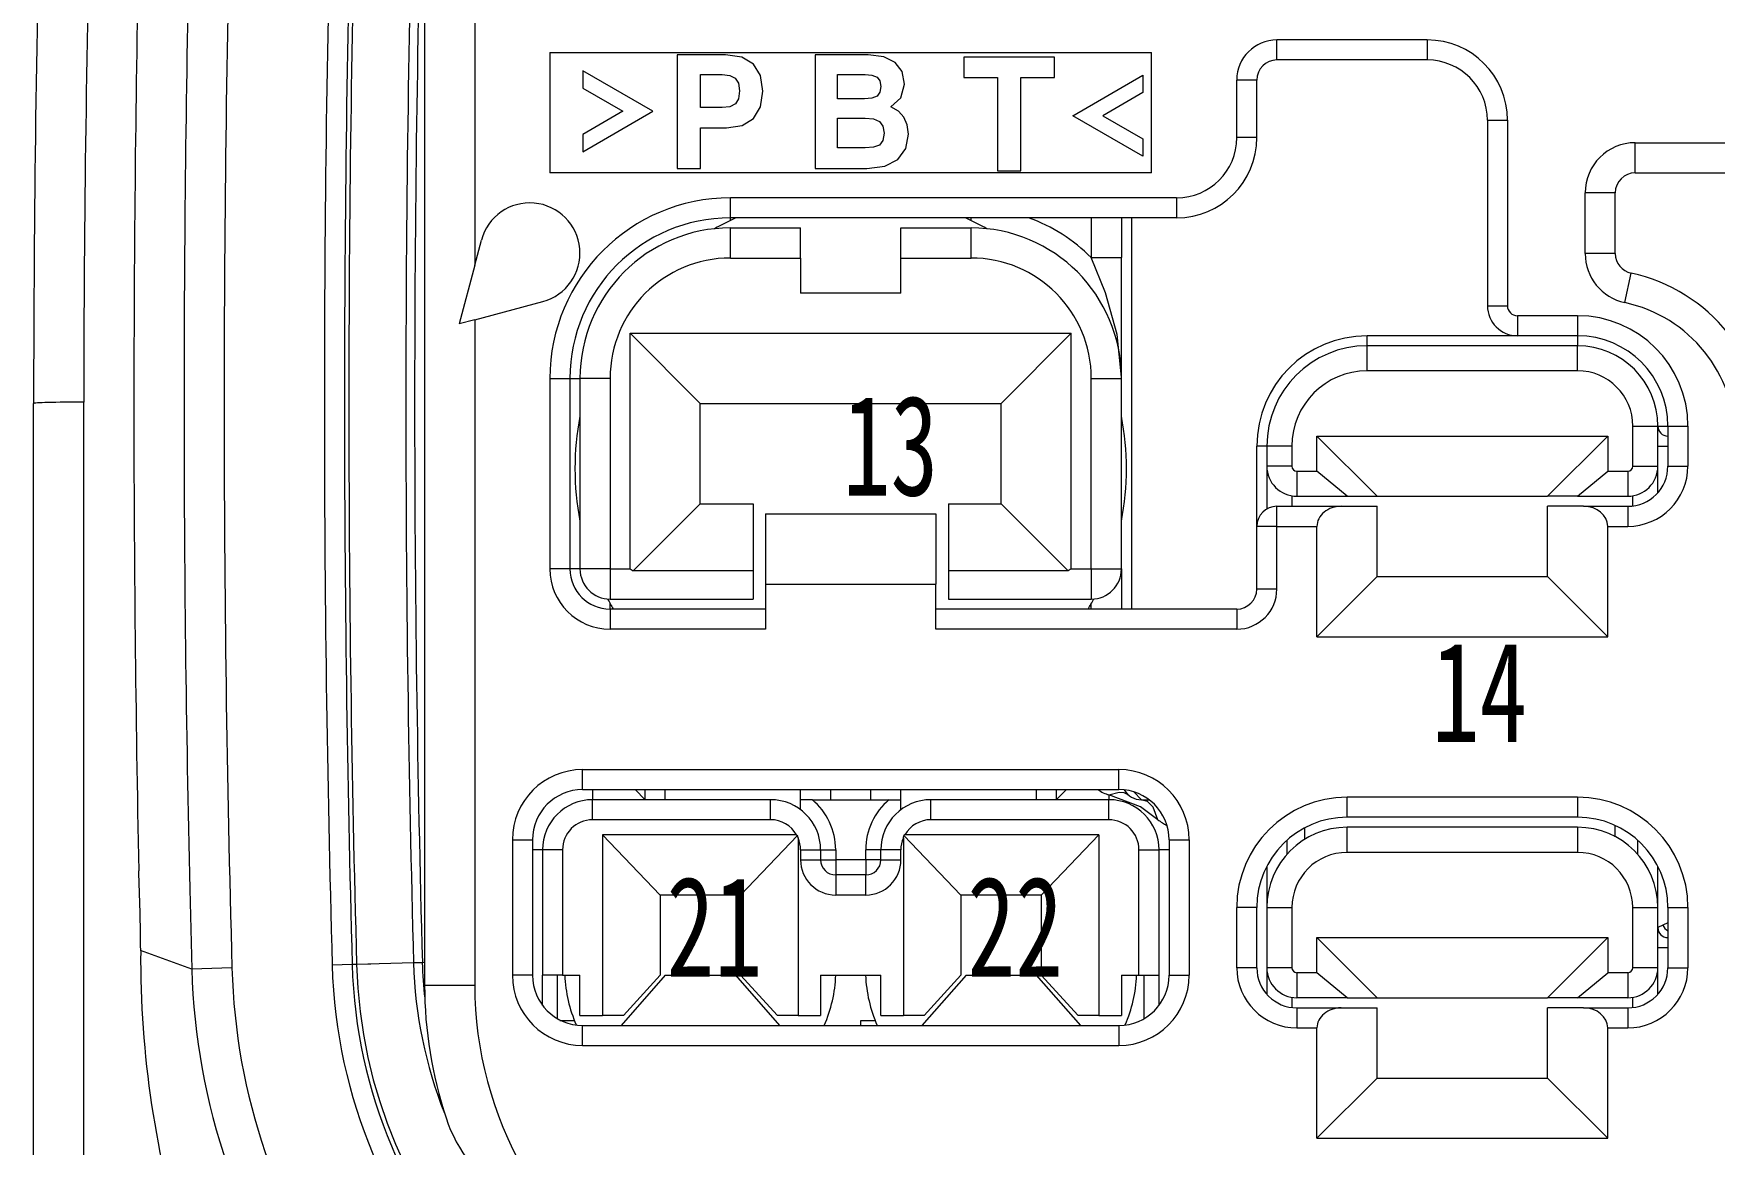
# Model space of a CAD drawing. Header units: inches. Extents: x 47316 to 59086, y 3141 to 11743.
# Drawn here: x 54102.61 to 54120.21, y 9691.65 to 9703.28 of the extents above; entities that cross this region are included whole.
import ezdxf

# ---------------------------------------------------------------- set-up
doc = ezdxf.new("R2010")
doc.units = ezdxf.units.IN
doc.header["$MEASUREMENT"] = 0
doc.layers.add('_BLACK_HOLE', color=7, linetype='Continuous')
doc.styles.add('MtX_SimSun', font='')
doc.styles.get('MtX_SimSun').set_extended_font_data('SimSun')

msp = doc.modelspace()

# ---------------------------------------------------------------- linework, layer by layer
at = {"color": 0, "lineweight": 15, "ltscale": 0.29}
msp.add_line((54106.705, 9705.497), (54106.705, 9693.317), dxfattribs=at)
at = {"color": 0, "lineweight": 15, "ltscale": 0.110519}
msp.add_line((54107.23, 9705.497), (54107.23, 9700.855), dxfattribs=at)
at = {"color": 0, "lineweight": 15, "ltscale": 0.03}
for p, q in [((54108.017, 9703.082), (54108.017, 9701.822)), ((54114.317, 9701.822), (54114.317, 9703.082))]:
    msp.add_line(p, q, dxfattribs=at)
at = {"color": 0, "lineweight": 15, "ltscale": 0.15}
for p, q in [((54108.017, 9703.082), (54114.317, 9703.082)), ((54114.317, 9701.822), (54108.017, 9701.822))]:
    msp.add_line(p, q, dxfattribs=at)
at = {"color": 0, "lineweight": 15, "ltscale": 0.028349}
for p, q in [((54109.349, 9703.058), (54109.349, 9701.868)), ((54110.795, 9703.058), (54110.795, 9701.868))]:
    msp.add_line(p, q, dxfattribs=at)
at = {"color": 0, "lineweight": 15, "ltscale": 0.012105}
msp.add_line((54109.857, 9703.058), (54109.349, 9703.058), dxfattribs=at)
at = {"color": 0, "lineweight": 15, "ltscale": 0.004071}
msp.add_line((54110.026, 9703.032), (54109.857, 9703.058), dxfattribs=at)
at = {"color": 0, "lineweight": 15, "ltscale": 0.01317}
msp.add_line((54111.349, 9703.058), (54110.795, 9703.058), dxfattribs=at)
at = {"color": 0, "lineweight": 15, "ltscale": 0.003976}
msp.add_line((54111.514, 9703.037), (54111.349, 9703.058), dxfattribs=at)
at = {"color": 0, "lineweight": 15, "ltscale": 0.0375}
for p, q in [((54117.205, 9703.213), (54115.63, 9703.213)), ((54117.205, 9703.003), (54115.63, 9703.003))]:
    msp.add_line(p, q, dxfattribs=at)
at = {"color": 0, "lineweight": 15, "ltscale": 0.005}
for p, q in [((54115.63, 9703.003), (54115.63, 9703.213)), ((54117.205, 9703.213), (54117.205, 9703.003)), ((54115.42, 9702.793), (54115.21, 9702.793)), ((54117.835, 9702.373), (54118.045, 9702.373)), ((54115.42, 9702.19), (54115.21, 9702.19)), ((54109.907, 9701.35), (54109.907, 9701.56)), ((54114.58, 9701.56), (54114.58, 9701.35)), ((54117.835, 9700.431), (54118.045, 9700.431)), ((54118.15, 9700.326), (54118.15, 9700.116)), ((54118.78, 9700.326), (54118.78, 9700.116)), ((54108.017, 9699.67), (54108.227, 9699.67)), ((54119.725, 9699.171), (54119.935, 9699.171)), ((54115.525, 9698.961), (54115.525, 9698.751)), ((54115.787, 9698.961), (54115.787, 9698.751)), ((54119.095, 9698.698), (54119.305, 9698.698)), ((54119.725, 9698.751), (54119.935, 9698.751)), ((54115.63, 9698.121), (54115.63, 9698.331)), ((54119.305, 9698.331), (54119.305, 9698.121)), ((54115.63, 9698.121), (54115.42, 9698.121)), ((54119.095, 9698.121), (54119.305, 9698.121)), ((54108.227, 9697.675), (54108.017, 9697.675)), ((54108.647, 9697.675), (54108.857, 9697.675)), ((54115.63, 9697.465), (54115.42, 9697.465)), ((54108.647, 9697.255), (54108.647, 9697.045)), ((54115.21, 9697.255), (54115.21, 9697.045)), ((54108.359, 9695.365), (54108.359, 9695.575)), ((54113.976, 9695.365), (54113.976, 9695.575)), ((54110.642, 9695.155), (54110.642, 9695.365)), ((54111.692, 9695.155), (54111.692, 9695.365)), ((54108.464, 9695.05), (54108.464, 9695.26)), ((54110.327, 9695.05), (54110.327, 9695.26)), ((54112.007, 9695.05), (54112.007, 9695.26)), ((54113.871, 9695.05), (54113.871, 9695.26)), ((54116.365, 9695.076), (54116.365, 9695.286)), ((54118.78, 9695.286), (54118.78, 9695.076)), ((54107.624, 9694.84), (54107.834, 9694.84)), ((54114.501, 9694.84), (54114.711, 9694.84)), ((54108.149, 9694.735), (54107.939, 9694.735)), ((54110.642, 9694.735), (54110.852, 9694.735)), ((54110.642, 9694.63), (54110.852, 9694.63)), ((54111.692, 9694.735), (54111.482, 9694.735)), ((54111.482, 9694.63), (54111.692, 9694.63)), ((54114.186, 9694.735), (54114.396, 9694.735)), ((54111.01, 9694.472), (54111.01, 9694.262)), ((54111.325, 9694.262), (54111.325, 9694.472)), ((54115.42, 9694.131), (54115.21, 9694.131)), ((54119.725, 9694.131), (54119.935, 9694.131)), ((54107.834, 9693.422), (54107.624, 9693.422)), ((54108.149, 9693.422), (54107.939, 9693.422)), ((54114.186, 9693.422), (54114.396, 9693.422)), ((54114.501, 9693.422), (54114.711, 9693.422)), ((54115.42, 9693.501), (54115.21, 9693.501)), ((54119.305, 9693.448), (54119.095, 9693.448)), ((54119.725, 9693.501), (54119.935, 9693.501)), ((54115.84, 9693.081), (54115.84, 9692.871)), ((54119.305, 9693.081), (54119.305, 9692.871)), ((54108.359, 9692.687), (54108.359, 9692.897)), ((54113.976, 9692.897), (54113.976, 9692.687)), ((54119.095, 9692.871), (54119.305, 9692.871))]:
    msp.add_line(p, q, dxfattribs=at)
at = {"color": 0, "lineweight": 15, "ltscale": 0.020206}
for p, q in [((54109.096, 9702.466), (54108.361, 9702.89)), ((54108.361, 9702.042), (54109.096, 9702.466))]:
    msp.add_line(p, q, dxfattribs=at)
at = {"color": 0, "lineweight": 15, "ltscale": 0.00433}
for p, q in [((54108.361, 9702.89), (54108.361, 9702.708)), ((54114.227, 9702.844), (54114.227, 9702.662)), ((54108.361, 9702.223), (54108.361, 9702.042)), ((54114.227, 9702.177), (54114.227, 9701.995))]:
    msp.add_line(p, q, dxfattribs=at)
at = {"color": 0, "lineweight": 15, "ltscale": 0.003394}
msp.add_line((54110.148, 9702.959), (54110.026, 9703.032), dxfattribs=at)
at = {"color": 0, "lineweight": 15, "ltscale": 0.003327}
msp.add_line((54110.221, 9702.84), (54110.148, 9702.959), dxfattribs=at)
at = {"color": 0, "lineweight": 15, "ltscale": 0.003173}
msp.add_line((54111.633, 9702.977), (54111.514, 9703.037), dxfattribs=at)
at = {"color": 0, "lineweight": 15, "ltscale": 0.002847}
msp.add_line((54111.705, 9702.881), (54111.633, 9702.977), dxfattribs=at)
at = {"color": 0, "lineweight": 15, "ltscale": 0.003171}
msp.add_line((54111.729, 9702.75), (54111.705, 9702.881), dxfattribs=at)
at = {"color": 0, "lineweight": 15, "ltscale": 0.005047}
for p, q in [((54112.353, 9703.033), (54112.353, 9702.821)), ((54113.302, 9702.821), (54113.302, 9703.033))]:
    msp.add_line(p, q, dxfattribs=at)
at = {"color": 0, "lineweight": 15, "ltscale": 0.022594}
msp.add_line((54113.302, 9703.033), (54112.353, 9703.033), dxfattribs=at)
at = {"color": 0, "lineweight": 15, "ltscale": 0.011546}
for p, q in [((54108.361, 9702.708), (54108.781, 9702.466)), ((54108.781, 9702.466), (54108.361, 9702.223))]:
    msp.add_line(p, q, dxfattribs=at)
at = {"color": 0, "lineweight": 15, "ltscale": 0.005363}
for p, q in [((54109.595, 9702.851), (54109.821, 9702.851)), ((54109.821, 9702.505), (54109.595, 9702.505))]:
    msp.add_line(p, q, dxfattribs=at)
at = {"color": 0, "lineweight": 15, "ltscale": 0.008241}
msp.add_line((54109.595, 9702.505), (54109.595, 9702.851), dxfattribs=at)
at = {"color": 0, "lineweight": 15, "ltscale": 0.001907}
msp.add_line((54109.821, 9702.851), (54109.9, 9702.842), dxfattribs=at)
at = {"color": 0, "lineweight": 15, "ltscale": 0.001499}
msp.add_line((54109.9, 9702.842), (54109.956, 9702.813), dxfattribs=at)
at = {"color": 0, "lineweight": 15, "ltscale": 0.001509}
msp.add_line((54109.956, 9702.813), (54109.991, 9702.76), dxfattribs=at)
at = {"color": 0, "lineweight": 15, "ltscale": 0.001958}
msp.add_line((54109.991, 9702.76), (54110.004, 9702.679), dxfattribs=at)
at = {"color": 0, "lineweight": 15, "ltscale": 0.003949}
msp.add_line((54110.246, 9702.676), (54110.221, 9702.84), dxfattribs=at)
at = {"color": 0, "lineweight": 15, "ltscale": 0.00686}
msp.add_line((54111.029, 9702.851), (54111.317, 9702.851), dxfattribs=at)
at = {"color": 0, "lineweight": 15, "ltscale": 0.006033}
msp.add_line((54111.029, 9702.598), (54111.029, 9702.851), dxfattribs=at)
at = {"color": 0, "lineweight": 15, "ltscale": 0.001742}
msp.add_line((54111.317, 9702.851), (54111.39, 9702.845), dxfattribs=at)
at = {"color": 0, "lineweight": 15, "ltscale": 0.001362}
msp.add_line((54111.39, 9702.845), (54111.443, 9702.823), dxfattribs=at)
at = {"color": 0, "lineweight": 15, "ltscale": 0.001183}
for p, q in [((54111.443, 9702.823), (54111.473, 9702.784)), ((54111.473, 9702.666), (54111.443, 9702.626))]:
    msp.add_line(p, q, dxfattribs=at)
at = {"color": 0, "lineweight": 15, "ltscale": 0.001369}
msp.add_line((54111.473, 9702.784), (54111.484, 9702.727), dxfattribs=at)
at = {"color": 0, "lineweight": 15, "ltscale": 0.001485}
msp.add_line((54111.484, 9702.727), (54111.473, 9702.666), dxfattribs=at)
at = {"color": 0, "lineweight": 15, "ltscale": 0.003538}
msp.add_line((54111.693, 9702.606), (54111.729, 9702.75), dxfattribs=at)
at = {"color": 0, "lineweight": 15, "ltscale": 0.00836}
msp.add_line((54112.353, 9702.821), (54112.704, 9702.821), dxfattribs=at)
at = {"color": 0, "lineweight": 15, "ltscale": 0.023302}
for p, q in [((54112.704, 9702.821), (54112.704, 9701.842)), ((54112.949, 9701.842), (54112.949, 9702.821))]:
    msp.add_line(p, q, dxfattribs=at)
at = {"color": 0, "lineweight": 15, "ltscale": 0.008398}
msp.add_line((54112.949, 9702.821), (54113.302, 9702.821), dxfattribs=at)
at = {"color": 0, "lineweight": 15, "ltscale": 0.020208}
for p, q in [((54113.492, 9702.419), (54114.227, 9702.844)), ((54114.227, 9701.995), (54113.492, 9702.419))]:
    msp.add_line(p, q, dxfattribs=at)
at = {"color": 0, "lineweight": 15, "ltscale": 0.014375}
for p, q in [((54115.21, 9702.19), (54115.21, 9702.793)), ((54115.42, 9702.19), (54115.42, 9702.793))]:
    msp.add_line(p, q, dxfattribs=at)
at = {"color": 0, "lineweight": 15, "ltscale": 0.00157}
msp.add_line((54109.96, 9702.545), (54109.902, 9702.514), dxfattribs=at)
at = {"color": 0, "lineweight": 15, "ltscale": 0.001488}
msp.add_line((54109.993, 9702.598), (54109.96, 9702.545), dxfattribs=at)
at = {"color": 0, "lineweight": 15, "ltscale": 0.001951}
msp.add_line((54110.004, 9702.679), (54109.993, 9702.598), dxfattribs=at)
at = {"color": 0, "lineweight": 15, "ltscale": 0.003948}
msp.add_line((54110.221, 9702.512), (54110.246, 9702.676), dxfattribs=at)
at = {"color": 0, "lineweight": 15, "ltscale": 0.006741}
msp.add_line((54111.312, 9702.598), (54111.029, 9702.598), dxfattribs=at)
at = {"color": 0, "lineweight": 15, "ltscale": 0.001821}
msp.add_line((54111.388, 9702.605), (54111.312, 9702.598), dxfattribs=at)
at = {"color": 0, "lineweight": 15, "ltscale": 0.001399}
msp.add_line((54111.443, 9702.626), (54111.388, 9702.605), dxfattribs=at)
at = {"color": 0, "lineweight": 15, "ltscale": 0.00335}
msp.add_line((54111.589, 9702.512), (54111.693, 9702.606), dxfattribs=at)
at = {"color": 0, "lineweight": 15, "ltscale": 0.011548}
msp.add_line((54114.227, 9702.662), (54113.807, 9702.419), dxfattribs=at)
at = {"color": 0, "lineweight": 15, "ltscale": 0.001942}
msp.add_line((54109.902, 9702.514), (54109.821, 9702.505), dxfattribs=at)
at = {"color": 0, "lineweight": 15, "ltscale": 0.003347}
msp.add_line((54110.029, 9702.317), (54110.148, 9702.391), dxfattribs=at)
at = {"color": 0, "lineweight": 15, "ltscale": 0.003361}
msp.add_line((54110.148, 9702.391), (54110.221, 9702.512), dxfattribs=at)
at = {"color": 0, "lineweight": 15, "ltscale": 0.00694}
msp.add_line((54111.029, 9702.394), (54111.32, 9702.394), dxfattribs=at)
at = {"color": 0, "lineweight": 15, "ltscale": 0.007413}
msp.add_line((54111.029, 9702.083), (54111.029, 9702.394), dxfattribs=at)
at = {"color": 0, "lineweight": 15, "ltscale": 0.002021}
msp.add_line((54111.32, 9702.394), (54111.405, 9702.386), dxfattribs=at)
at = {"color": 0, "lineweight": 15, "ltscale": 0.001624}
msp.add_line((54111.405, 9702.386), (54111.468, 9702.36), dxfattribs=at)
at = {"color": 0, "lineweight": 15, "ltscale": 0.001436}
for p, q in [((54111.468, 9702.36), (54111.504, 9702.312)), ((54111.504, 9702.161), (54111.468, 9702.113))]:
    msp.add_line(p, q, dxfattribs=at)
at = {"color": 0, "lineweight": 15, "ltscale": 0.002171}
msp.add_line((54111.668, 9702.467), (54111.589, 9702.512), dxfattribs=at)
at = {"color": 0, "lineweight": 15, "ltscale": 0.002011}
msp.add_line((54111.725, 9702.404), (54111.668, 9702.467), dxfattribs=at)
at = {"color": 0, "lineweight": 15, "ltscale": 0.002065}
msp.add_line((54111.759, 9702.325), (54111.725, 9702.404), dxfattribs=at)
at = {"color": 0, "lineweight": 15, "ltscale": 0.011547}
msp.add_line((54113.807, 9702.419), (54114.227, 9702.177), dxfattribs=at)
at = {"color": 0, "lineweight": 15, "ltscale": 0.046249}
for p, q in [((54117.835, 9702.373), (54117.835, 9700.431)), ((54118.045, 9702.373), (54118.045, 9700.431))]:
    msp.add_line(p, q, dxfattribs=at)
at = {"color": 0, "lineweight": 15, "ltscale": 0.006505}
msp.add_line((54109.594, 9702.292), (54109.867, 9702.292), dxfattribs=at)
at = {"color": 0, "lineweight": 15, "ltscale": 0.010094}
msp.add_line((54109.594, 9701.868), (54109.594, 9702.292), dxfattribs=at)
at = {"color": 0, "lineweight": 15, "ltscale": 0.00391}
msp.add_line((54109.867, 9702.292), (54110.029, 9702.317), dxfattribs=at)
at = {"color": 0, "lineweight": 15, "ltscale": 0.001802}
msp.add_line((54111.504, 9702.312), (54111.518, 9702.237), dxfattribs=at)
at = {"color": 0, "lineweight": 15, "ltscale": 0.001842}
msp.add_line((54111.518, 9702.237), (54111.504, 9702.161), dxfattribs=at)
at = {"color": 0, "lineweight": 15, "ltscale": 0.00365}
msp.add_line((54111.743, 9702.076), (54111.771, 9702.227), dxfattribs=at)
at = {"color": 0, "lineweight": 15, "ltscale": 0.002343}
msp.add_line((54111.771, 9702.227), (54111.759, 9702.325), dxfattribs=at)
at = {"color": 0, "lineweight": 15, "ltscale": 0.0069}
msp.add_line((54111.319, 9702.083), (54111.029, 9702.083), dxfattribs=at)
at = {"color": 0, "lineweight": 15, "ltscale": 0.002095}
msp.add_line((54111.407, 9702.09), (54111.319, 9702.083), dxfattribs=at)
at = {"color": 0, "lineweight": 15, "ltscale": 0.00156}
msp.add_line((54111.468, 9702.113), (54111.407, 9702.09), dxfattribs=at)
at = {"color": 0, "lineweight": 15, "ltscale": 0.00336}
msp.add_line((54111.66, 9701.962), (54111.743, 9702.076), dxfattribs=at)
at = {"color": 0, "lineweight": 15, "ltscale": 0.025027}
for p, q in [((54119.384, 9702.137), (54120.435, 9702.137)), ((54119.384, 9701.822), (54120.435, 9701.822))]:
    msp.add_line(p, q, dxfattribs=at)
at = {"color": 0, "lineweight": 15, "ltscale": 0.0075}
for p, q in [((54119.384, 9701.822), (54119.384, 9702.137)), ((54119.174, 9701.612), (54118.859, 9701.612)), ((54109.907, 9700.93), (54109.907, 9701.245)), ((54110.642, 9700.93), (54110.642, 9701.245)), ((54111.692, 9700.93), (54111.692, 9701.245)), ((54112.427, 9700.93), (54112.427, 9701.245)), ((54119.174, 9700.976), (54118.859, 9700.976)), ((54119.273, 9700.463), (54119.339, 9700.771)), ((54108.647, 9699.67), (54108.332, 9699.67)), ((54116.365, 9698.436), (54116.68, 9698.436)), ((54118.78, 9698.436), (54118.465, 9698.436)), ((54108.647, 9697.675), (54108.332, 9697.675)), ((54108.647, 9697.675), (54108.647, 9697.36)), ((54113.687, 9697.675), (54113.687, 9697.36)), ((54111.325, 9694.63), (54111.01, 9694.63)), ((54111.325, 9694.472), (54111.01, 9694.472)), ((54111.325, 9694.262), (54111.01, 9694.262)), ((54107.939, 9693.107), (54107.939, 9693.422)), ((54114.396, 9693.107), (54114.396, 9693.422)), ((54116.365, 9693.186), (54116.68, 9693.186)), ((54118.78, 9693.186), (54118.465, 9693.186))]:
    msp.add_line(p, q, dxfattribs=at)
at = {"color": 0, "lineweight": 15, "ltscale": 0.005836}
msp.add_line((54109.349, 9701.868), (54109.594, 9701.868), dxfattribs=at)
at = {"color": 0, "lineweight": 15, "ltscale": 0.012894}
msp.add_line((54110.795, 9701.868), (54111.337, 9701.868), dxfattribs=at)
at = {"color": 0, "lineweight": 15, "ltscale": 0.00449}
msp.add_line((54111.337, 9701.868), (54111.524, 9701.891), dxfattribs=at)
at = {"color": 0, "lineweight": 15, "ltscale": 0.003651}
msp.add_line((54111.524, 9701.891), (54111.66, 9701.962), dxfattribs=at)
at = {"color": 0, "lineweight": 15, "ltscale": 0.005835}
msp.add_line((54112.704, 9701.842), (54112.949, 9701.842), dxfattribs=at)
at = {"color": 0, "lineweight": 15, "ltscale": 0.11125}
for p, q in [((54114.58, 9701.56), (54109.907, 9701.56)), ((54114.58, 9701.35), (54109.907, 9701.35))]:
    msp.add_line(p, q, dxfattribs=at)
at = {"color": 0, "lineweight": 15, "ltscale": 0.015145}
for p, q in [((54118.859, 9700.976), (54118.859, 9701.612)), ((54119.174, 9700.976), (54119.174, 9701.612))]:
    msp.add_line(p, q, dxfattribs=at)
at = {"color": 0, "lineweight": 15, "ltscale": 0.000640869}
for p, q in [((54109.907, 9701.323), (54109.907, 9701.35)), ((54112.427, 9701.323), (54112.427, 9701.35))]:
    msp.add_line(p, q, dxfattribs=at)
at = {"color": 0, "lineweight": 15, "ltscale": 0.009895}
for p, q in [((54113.687, 9701.35), (54113.687, 9700.934)), ((54114.002, 9701.35), (54114.002, 9700.934))]:
    msp.add_line(p, q, dxfattribs=at)
at = {"color": 0, "lineweight": 15, "ltscale": 0.097501}
msp.add_line((54114.107, 9701.35), (54114.107, 9697.254), dxfattribs=at)
at = {"color": 0, "lineweight": 15, "ltscale": 0.006475}
msp.add_line((54107.23, 9700.855), (54107.3, 9701.118), dxfattribs=at)
at = {"color": 0, "lineweight": 15, "ltscale": 0.0175}
for p, q in [((54109.907, 9701.245), (54110.642, 9701.245)), ((54111.692, 9701.245), (54112.427, 9701.245)), ((54109.907, 9700.93), (54110.642, 9700.93)), ((54111.692, 9700.93), (54112.427, 9700.93)), ((54116.68, 9697.596), (54116.68, 9698.331)), ((54118.465, 9697.596), (54118.465, 9698.331)), ((54110.275, 9698.252), (54110.275, 9697.517)), ((54112.06, 9698.252), (54112.06, 9697.517)), ((54109.225, 9693.422), (54109.96, 9693.422)), ((54112.375, 9693.422), (54113.11, 9693.422)), ((54116.68, 9692.346), (54116.68, 9693.081)), ((54118.465, 9692.346), (54118.465, 9693.081))]:
    msp.add_line(p, q, dxfattribs=at)
at = {"color": 0, "lineweight": 15, "ltscale": 0.015175}
msp.add_line((54107.23, 9700.855), (54107.065, 9700.24), dxfattribs=at)
at = {"color": 0, "lineweight": 15, "ltscale": 0.008749}
for p, q in [((54110.642, 9700.93), (54110.642, 9700.562)), ((54111.692, 9700.562), (54111.692, 9700.93))]:
    msp.add_line(p, q, dxfattribs=at)
at = {"color": 0, "lineweight": 15}
for p, q in [((54113.835, 9700.567), (54113.687, 9700.934)), ((54113.957, 9700.13), (54113.835, 9700.567)), ((54114.002, 9699.683), (54113.957, 9700.13)), ((54113.871, 9695.31), (54113.979, 9695.34)), ((54114.202, 9695.185), (54113.871, 9695.31)), ((54113.979, 9695.34), (54114.027, 9695.335)), ((54114.027, 9695.335), (54114.076, 9695.31)), ((54114.383, 9695.05), (54114.202, 9695.185)), ((54114.274, 9695.241), (54114.212, 9695.26)), ((54114.333, 9695.18), (54114.274, 9695.241)), ((54114.383, 9695.05), (54114.333, 9695.18))]:
    msp.add_line(p, q, dxfattribs=at)
at = {"color": 0, "lineweight": 15, "ltscale": 0.007501}
for p, q in [((54113.687, 9700.934), (54114.002, 9700.934)), ((54113.687, 9699.67), (54114.002, 9699.67)), ((54113.687, 9697.675), (54114.002, 9697.675))]:
    msp.add_line(p, q, dxfattribs=at)
at = {"color": 0, "lineweight": 15, "ltscale": 0.030104}
msp.add_line((54114.002, 9699.67), (54114.002, 9700.934), dxfattribs=at)
at = {"color": 0, "lineweight": 15, "ltscale": 0.017584}
msp.add_line((54107.23, 9700.284), (54107.943, 9700.475), dxfattribs=at)
at = {"color": 0, "lineweight": 15, "ltscale": 0.025}
for p, q in [((54111.692, 9700.562), (54110.642, 9700.562)), ((54109.592, 9698.357), (54109.592, 9699.407)), ((54112.742, 9698.357), (54112.742, 9699.407))]:
    msp.add_line(p, q, dxfattribs=at)
at = {"color": 0, "lineweight": 15, "ltscale": 0.004066}
msp.add_line((54107.23, 9700.284), (54107.065, 9700.24), dxfattribs=at)
at = {"color": 0, "lineweight": 15, "ltscale": 0.165875}
msp.add_line((54107.23, 9700.284), (54107.23, 9693.317), dxfattribs=at)
at = {"color": 0, "lineweight": 15, "ltscale": 0.015001}
for p, q in [((54118.78, 9700.326), (54118.15, 9700.326)), ((54118.78, 9700.116), (54118.15, 9700.116))]:
    msp.add_line(p, q, dxfattribs=at)
at = {"color": 0, "lineweight": 15, "ltscale": 0.024749}
for p, q in [((54108.857, 9700.142), (54109.592, 9699.407)), ((54113.477, 9700.142), (54112.742, 9699.407))]:
    msp.add_line(p, q, dxfattribs=at)
at = {"color": 0, "lineweight": 15, "ltscale": 0.110001}
msp.add_line((54108.857, 9700.142), (54113.477, 9700.142), dxfattribs=at)
at = {"color": 0, "lineweight": 15, "ltscale": 0.058749}
for p, q in [((54108.857, 9697.675), (54108.857, 9700.142)), ((54113.477, 9697.675), (54113.477, 9700.142))]:
    msp.add_line(p, q, dxfattribs=at)
at = {"color": 0, "lineweight": 15, "ltscale": 0.0025}
for p, q in [((54116.575, 9700.011), (54116.575, 9700.116)), ((54118.78, 9700.116), (54118.78, 9700.011)), ((54109.015, 9695.26), (54109.015, 9695.365)), ((54109.225, 9695.26), (54109.225, 9695.365)), ((54110.957, 9695.365), (54110.957, 9695.26)), ((54111.377, 9695.26), (54111.377, 9695.365)), ((54113.11, 9695.365), (54113.11, 9695.26)), ((54113.32, 9695.365), (54113.32, 9695.26)), ((54110.642, 9694.735), (54110.642, 9694.63)), ((54110.852, 9694.735), (54110.852, 9694.63)), ((54111.01, 9694.735), (54111.01, 9694.63)), ((54111.325, 9694.63), (54111.325, 9694.735)), ((54111.482, 9694.63), (54111.482, 9694.735)), ((54111.692, 9694.63), (54111.692, 9694.735))]:
    msp.add_line(p, q, dxfattribs=at)
at = {"color": 0, "lineweight": 15, "ltscale": 0.037444}
msp.add_line((54118.148, 9700.116), (54116.575, 9700.116), dxfattribs=at)
at = {"color": 0, "lineweight": 15, "ltscale": 0.00625}
for p, q in [((54116.575, 9699.748), (54116.575, 9700.011)), ((54118.78, 9699.748), (54118.78, 9700.011)), ((54119.357, 9699.171), (54119.62, 9699.171)), ((54115.787, 9698.961), (54115.525, 9698.961)), ((54115.787, 9698.751), (54115.525, 9698.751)), ((54115.84, 9698.698), (54115.84, 9698.436)), ((54119.305, 9698.698), (54119.305, 9698.436)), ((54119.357, 9698.751), (54119.62, 9698.751)), ((54116.365, 9694.708), (54116.365, 9694.971)), ((54118.78, 9694.971), (54118.78, 9694.708)), ((54115.525, 9694.131), (54115.787, 9694.131)), ((54119.357, 9694.131), (54119.62, 9694.131)), ((54115.787, 9693.501), (54115.525, 9693.501)), ((54115.84, 9693.448), (54115.84, 9693.186)), ((54119.305, 9693.448), (54119.305, 9693.186)), ((54119.62, 9693.501), (54119.357, 9693.501))]:
    msp.add_line(p, q, dxfattribs=at)
at = {"color": 0, "lineweight": 15, "ltscale": 0.052501}
for p, q in [((54118.78, 9700.011), (54116.575, 9700.011)), ((54118.78, 9699.748), (54116.575, 9699.748))]:
    msp.add_line(p, q, dxfattribs=at)
at = {"color": 0, "lineweight": 15, "ltscale": 0.0475}
for p, q in [((54108.017, 9699.67), (54108.017, 9697.675)), ((54108.227, 9699.67), (54108.227, 9697.675)), ((54108.332, 9699.67), (54108.332, 9697.675)), ((54108.647, 9699.67), (54108.647, 9697.675)), ((54113.687, 9697.675), (54113.687, 9699.67)), ((54114.002, 9697.675), (54114.002, 9699.67))]:
    msp.add_line(p, q, dxfattribs=at)
at = {"color": 0, "lineweight": 15, "ltscale": 0.00249}
for p, q in [((54108.228, 9699.67), (54108.332, 9699.67)), ((54108.332, 9697.675), (54108.228, 9697.675)), ((54108.464, 9695.364), (54108.464, 9695.26)), ((54107.939, 9694.735), (54107.834, 9694.735))]:
    msp.add_line(p, q, dxfattribs=at)
at = {"color": 0, "lineweight": 15, "ltscale": 0.000319675}
msp.add_line((54114.002, 9699.67), (54114.002, 9699.683), dxfattribs=at)
at = {"color": 0, "lineweight": 15, "ltscale": 0.219758}
msp.add_line((54102.61, 9690.177), (54102.61, 9699.407), dxfattribs=at)
at = {"color": 0, "lineweight": 15, "ltscale": 0.212669}
msp.add_line((54103.135, 9690.489), (54103.135, 9699.421), dxfattribs=at)
at = {"color": 0, "lineweight": 15, "ltscale": 0.075}
for p, q in [((54109.592, 9699.407), (54112.742, 9699.407)), ((54115.21, 9697.255), (54112.06, 9697.255)), ((54115.21, 9697.045), (54112.06, 9697.045))]:
    msp.add_line(p, q, dxfattribs=at)
at = {"color": 0, "lineweight": 15, "ltscale": 0.072501}
for p, q in [((54116.05, 9699.066), (54119.095, 9699.066)), ((54116.05, 9696.966), (54119.095, 9696.966)), ((54116.05, 9693.816), (54119.095, 9693.816)), ((54116.05, 9691.716), (54119.095, 9691.716))]:
    msp.add_line(p, q, dxfattribs=at)
at = {"color": 0, "lineweight": 15, "ltscale": 0.021214}
for p, q in [((54116.68, 9698.436), (54116.05, 9699.066)), ((54116.68, 9697.596), (54116.05, 9696.966)), ((54116.68, 9693.186), (54116.05, 9693.816)), ((54116.68, 9692.346), (54116.05, 9691.716))]:
    msp.add_line(p, q, dxfattribs=at)
at = {"color": 0, "lineweight": 15, "ltscale": 0.00875}
for p, q in [((54116.05, 9698.698), (54116.05, 9699.066)), ((54119.095, 9699.066), (54119.095, 9698.698)), ((54116.05, 9693.448), (54116.05, 9693.816)), ((54119.095, 9693.816), (54119.095, 9693.448))]:
    msp.add_line(p, q, dxfattribs=at)
at = {"color": 0, "lineweight": 15, "ltscale": 0.021213}
for p, q in [((54118.465, 9698.436), (54119.095, 9699.066)), ((54118.465, 9697.596), (54119.095, 9696.966)), ((54118.465, 9693.186), (54119.095, 9693.816)), ((54118.465, 9692.346), (54119.095, 9691.716))]:
    msp.add_line(p, q, dxfattribs=at)
at = {"color": 0, "lineweight": 15, "ltscale": 0.01}
for p, q in [((54119.357, 9698.751), (54119.357, 9699.171)), ((54119.62, 9698.751), (54119.62, 9699.171)), ((54119.725, 9699.171), (54119.725, 9698.751)), ((54119.935, 9699.171), (54119.935, 9698.751)), ((54104.687, 9693.498), (54104.267, 9693.486)), ((54108.332, 9693.002), (54108.332, 9693.422)), ((54110.852, 9693.422), (54110.852, 9693.002)), ((54111.482, 9693.002), (54111.482, 9693.422)), ((54114.002, 9693.422), (54114.002, 9693.002))]:
    msp.add_line(p, q, dxfattribs=at)
at = {"color": 0, "lineweight": 15, "ltscale": 0.002499}
for p, q in [((54119.62, 9699.171), (54119.725, 9699.171)), ((54115.525, 9698.961), (54115.42, 9698.961)), ((54119.62, 9698.961), (54119.725, 9698.961)), ((54119.62, 9693.711), (54119.725, 9693.711))]:
    msp.add_line(p, q, dxfattribs=at)
at = {"color": 0, "lineweight": 15, "ltscale": 0.00062561}
msp.add_line((54119.725, 9699.171), (54119.751, 9699.171), dxfattribs=at)
at = {"color": 0, "lineweight": 15, "ltscale": 0.019955}
msp.add_line((54115.42, 9698.123), (54115.42, 9698.961), dxfattribs=at)
at = {"color": 0, "lineweight": 15, "ltscale": 0.01067}
msp.add_line((54115.525, 9698.751), (54115.525, 9698.303), dxfattribs=at)
at = {"color": 0, "lineweight": 15, "ltscale": 0.004999}
for p, q in [((54115.84, 9698.698), (54116.05, 9698.698)), ((54113.477, 9697.675), (54113.687, 9697.675)), ((54116.05, 9693.448), (54115.84, 9693.448)), ((54115.84, 9692.871), (54116.05, 9692.871))]:
    msp.add_line(p, q, dxfattribs=at)
at = {"color": 0, "lineweight": 15, "ltscale": 0.009764}
for p, q in [((54116.365, 9698.436), (54116.05, 9698.698)), ((54116.365, 9693.186), (54116.05, 9693.448))]:
    msp.add_line(p, q, dxfattribs=at)
at = {"color": 0, "lineweight": 15, "ltscale": 0.009763}
for p, q in [((54118.78, 9698.436), (54119.095, 9698.698)), ((54118.78, 9693.186), (54119.095, 9693.448))]:
    msp.add_line(p, q, dxfattribs=at)
at = {"color": 0, "lineweight": 15, "ltscale": 0.006615}
for p, q in [((54119.62, 9698.473), (54119.62, 9698.751)), ((54115.525, 9693.501), (54115.525, 9693.223)), ((54119.62, 9693.223), (54119.62, 9693.501))]:
    msp.add_line(p, q, dxfattribs=at)
at = {"color": 0, "lineweight": 15, "ltscale": 0.023672}
for p, q in [((54109.592, 9698.357), (54108.889, 9697.654)), ((54112.742, 9698.357), (54113.445, 9697.654))]:
    msp.add_line(p, q, dxfattribs=at)
at = {"color": 0, "lineweight": 15, "ltscale": 0.013124}
msp.add_line((54109.592, 9698.357), (54110.144, 9698.357), dxfattribs=at)
at = {"color": 0, "lineweight": 15, "ltscale": 0.016739}
for p, q in [((54110.144, 9698.357), (54110.144, 9697.654)), ((54112.191, 9698.357), (54112.191, 9697.654))]:
    msp.add_line(p, q, dxfattribs=at)
at = {"color": 0, "lineweight": 15, "ltscale": 0.013126}
msp.add_line((54112.191, 9698.357), (54112.742, 9698.357), dxfattribs=at)
at = {"color": 0, "lineweight": 15, "ltscale": 0.016}
msp.add_line((54115.63, 9698.331), (54116.302, 9698.331), dxfattribs=at)
at = {"color": 0, "lineweight": 15, "ltscale": 0.002605}
msp.add_line((54115.787, 9698.44), (54115.787, 9698.331), dxfattribs=at)
at = {"color": 0, "lineweight": 15, "ltscale": 0.0125}
for p, q in [((54115.84, 9698.436), (54116.365, 9698.436)), ((54118.78, 9698.436), (54119.305, 9698.436)), ((54106.705, 9693.317), (54107.23, 9693.317)), ((54116.365, 9693.186), (54115.84, 9693.186)), ((54119.305, 9693.186), (54118.78, 9693.186))]:
    msp.add_line(p, q, dxfattribs=at)
at = {"color": 0, "lineweight": 15, "ltscale": 0.009}
for p, q in [((54116.302, 9698.331), (54116.68, 9698.331)), ((54118.843, 9698.331), (54118.465, 9698.331)), ((54116.302, 9693.081), (54116.68, 9693.081)), ((54118.843, 9693.081), (54118.465, 9693.081))]:
    msp.add_line(p, q, dxfattribs=at)
at = {"color": 0, "lineweight": 15, "ltscale": 0.0425}
for p, q in [((54116.68, 9698.436), (54118.465, 9698.436)), ((54110.275, 9698.252), (54112.06, 9698.252)), ((54110.275, 9697.517), (54112.06, 9697.517)), ((54116.68, 9697.596), (54118.465, 9697.596)), ((54116.68, 9693.186), (54118.465, 9693.186)), ((54116.68, 9692.346), (54118.465, 9692.346))]:
    msp.add_line(p, q, dxfattribs=at)
at = {"color": 0, "lineweight": 15, "ltscale": 0.011}
for p, q in [((54118.843, 9698.331), (54119.305, 9698.331)), ((54115.84, 9693.081), (54116.302, 9693.081)), ((54118.843, 9693.081), (54119.305, 9693.081))]:
    msp.add_line(p, q, dxfattribs=at)
at = {"color": 0, "lineweight": 15, "ltscale": 0.002527}
for p, q in [((54119.357, 9698.334), (54119.357, 9698.44)), ((54115.787, 9693.19), (54115.787, 9693.084)), ((54119.357, 9693.084), (54119.357, 9693.19))]:
    msp.add_line(p, q, dxfattribs=at)
at = {"color": 0, "lineweight": 15, "ltscale": 0.015625}
for p, q in [((54115.42, 9697.465), (54115.42, 9698.121)), ((54115.63, 9697.465), (54115.63, 9698.121))]:
    msp.add_line(p, q, dxfattribs=at)
at = {"color": 0, "lineweight": 15, "ltscale": 0.009999}
for p, q in [((54115.63, 9698.121), (54116.05, 9698.121)), ((54114.002, 9697.675), (54114.002, 9697.255))]:
    msp.add_line(p, q, dxfattribs=at)
at = {"color": 0, "lineweight": 15, "ltscale": 0.0275}
for p, q in [((54116.05, 9696.966), (54116.05, 9698.121)), ((54119.095, 9696.966), (54119.095, 9698.121)), ((54116.05, 9691.716), (54116.05, 9692.871)), ((54119.095, 9691.716), (54119.095, 9692.871))]:
    msp.add_line(p, q, dxfattribs=at)
at = {"color": 0, "lineweight": 15, "ltscale": 0.000904939}
for p, q in [((54108.857, 9697.675), (54108.889, 9697.654)), ((54113.477, 9697.675), (54113.445, 9697.654))]:
    msp.add_line(p, q, dxfattribs=at)
at = {"color": 0, "lineweight": 15, "ltscale": 0.029863}
msp.add_line((54110.144, 9697.654), (54108.889, 9697.654), dxfattribs=at)
at = {"color": 0, "lineweight": 15, "ltscale": 0.007011}
for p, q in [((54110.144, 9697.654), (54110.144, 9697.36)), ((54112.191, 9697.654), (54112.191, 9697.36))]:
    msp.add_line(p, q, dxfattribs=at)
at = {"color": 0, "lineweight": 15, "ltscale": 0.029865}
msp.add_line((54113.445, 9697.654), (54112.191, 9697.654), dxfattribs=at)
at = {"color": 0, "lineweight": 15, "ltscale": 0.01125}
for p, q in [((54110.275, 9697.517), (54110.275, 9697.045)), ((54112.06, 9697.045), (54112.06, 9697.517))]:
    msp.add_line(p, q, dxfattribs=at)
at = {"color": 0, "lineweight": 15, "ltscale": 0.035625}
for p, q in [((54108.647, 9697.36), (54110.144, 9697.36)), ((54112.191, 9697.36), (54113.687, 9697.36))]:
    msp.add_line(p, q, dxfattribs=at)
at = {"color": 0, "lineweight": 15, "ltscale": 0.001421}
for p, q in [((54108.647, 9697.255), (54108.647, 9697.315)), ((54113.687, 9697.255), (54113.687, 9697.315))]:
    msp.add_line(p, q, dxfattribs=at)
at = {"color": 0, "lineweight": 15, "ltscale": 0.03875}
for p, q in [((54110.275, 9697.255), (54108.647, 9697.255)), ((54110.275, 9697.045), (54108.647, 9697.045))]:
    msp.add_line(p, q, dxfattribs=at)
at = {"color": 0, "lineweight": 15, "ltscale": 0.133749}
for p, q in [((54108.359, 9695.575), (54113.976, 9695.575)), ((54108.359, 9695.365), (54113.976, 9695.365)), ((54108.359, 9692.687), (54113.976, 9692.687))]:
    msp.add_line(p, q, dxfattribs=at)
at = {"color": 0, "lineweight": 15, "ltscale": 0.003535}
msp.add_line((54108.91, 9695.365), (54109.015, 9695.26), dxfattribs=at)
at = {"color": 0, "lineweight": 15, "ltscale": 0.003513}
msp.add_line((54113.32, 9695.26), (54113.424, 9695.364), dxfattribs=at)
at = {"color": 0, "lineweight": 15, "ltscale": 0.001201}
msp.add_line((54113.871, 9695.31), (54113.871, 9695.26), dxfattribs=at)
at = {"color": 0, "lineweight": 15, "ltscale": 0.002749}
msp.add_line((54114.212, 9695.26), (54114.131, 9695.341), dxfattribs=at)
at = {"color": 0, "lineweight": 15, "ltscale": 0.044376}
for p, q in [((54110.327, 9695.26), (54108.464, 9695.26)), ((54113.871, 9695.26), (54112.007, 9695.26)), ((54110.327, 9695.05), (54108.464, 9695.05)), ((54113.871, 9695.05), (54112.007, 9695.05))]:
    msp.add_line(p, q, dxfattribs=at)
at = {"color": 0, "lineweight": 15, "ltscale": 0.002882}
msp.add_line((54110.763, 9695.26), (54110.642, 9695.26), dxfattribs=at)
at = {"color": 0, "lineweight": 15, "ltscale": 0.002118}
msp.add_line((54110.763, 9695.26), (54110.852, 9695.26), dxfattribs=at)
at = {"color": 0, "lineweight": 15, "ltscale": 0.014999}
for p, q in [((54110.852, 9695.26), (54111.482, 9695.26)), ((54110.852, 9693.422), (54111.482, 9693.422))]:
    msp.add_line(p, q, dxfattribs=at)
at = {"color": 0, "lineweight": 15, "ltscale": 0.002116}
msp.add_line((54111.482, 9695.26), (54111.571, 9695.26), dxfattribs=at)
at = {"color": 0, "lineweight": 15, "ltscale": 0.002884}
msp.add_line((54111.571, 9695.26), (54111.692, 9695.26), dxfattribs=at)
at = {"color": 0, "lineweight": 15, "ltscale": 0.001875}
msp.add_line((54114.212, 9695.26), (54114.291, 9695.26), dxfattribs=at)
at = {"color": 0, "lineweight": 15, "ltscale": 0.0575}
for p, q in [((54118.78, 9695.286), (54116.365, 9695.286)), ((54118.78, 9695.076), (54116.365, 9695.076)), ((54118.78, 9694.971), (54116.365, 9694.971)), ((54118.78, 9694.708), (54116.365, 9694.708))]:
    msp.add_line(p, q, dxfattribs=at)
at = {"color": 0, "lineweight": 15, "ltscale": 0.00289}
msp.add_line((54115.918, 9694.964), (54115.918, 9694.842), dxfattribs=at)
at = {"color": 0, "lineweight": 15, "ltscale": 0.002789}
msp.add_line((54119.174, 9694.872), (54119.174, 9694.99), dxfattribs=at)
at = {"color": 0, "lineweight": 15, "ltscale": 0.03375}
for p, q in [((54107.624, 9694.84), (54107.624, 9693.422)), ((54107.834, 9694.84), (54107.834, 9693.422)), ((54114.501, 9694.84), (54114.501, 9693.422)), ((54114.711, 9694.84), (54114.711, 9693.422))]:
    msp.add_line(p, q, dxfattribs=at)
at = {"color": 0, "lineweight": 15, "ltscale": 0.020776}
for p, q in [((54109.172, 9694.262), (54108.569, 9694.892)), ((54113.162, 9694.262), (54113.766, 9694.892))]:
    msp.add_line(p, q, dxfattribs=at)
at = {"color": 0, "lineweight": 15, "ltscale": 0.045}
for p, q in [((54108.569, 9694.892), (54108.569, 9693.002)), ((54113.766, 9694.892), (54113.766, 9693.002))]:
    msp.add_line(p, q, dxfattribs=at)
at = {"color": 0, "lineweight": 15, "ltscale": 0.04837}
for p, q in [((54110.6, 9694.892), (54108.569, 9694.892)), ((54113.766, 9694.892), (54111.735, 9694.892))]:
    msp.add_line(p, q, dxfattribs=at)
at = {"color": 0, "lineweight": 15, "ltscale": 0.020578}
for p, q in [((54110.012, 9694.262), (54110.61, 9694.886)), ((54112.322, 9694.262), (54111.724, 9694.886))]:
    msp.add_line(p, q, dxfattribs=at)
at = {"color": 0, "lineweight": 15, "ltscale": 0.000281454}
for p, q in [((54110.6, 9694.892), (54110.61, 9694.886)), ((54111.735, 9694.892), (54111.724, 9694.886))]:
    msp.add_line(p, q, dxfattribs=at)
at = {"color": 0, "lineweight": 15, "ltscale": 0.000624866}
for p, q in [((54110.616, 9694.86), (54110.61, 9694.886)), ((54111.719, 9694.86), (54111.724, 9694.886))]:
    msp.add_line(p, q, dxfattribs=at)
at = {"color": 0, "lineweight": 15, "ltscale": 0.044247}
for p, q in [((54110.616, 9694.86), (54110.616, 9693.002)), ((54111.719, 9694.86), (54111.719, 9693.002))]:
    msp.add_line(p, q, dxfattribs=at)
at = {"color": 0, "lineweight": 15, "ltscale": 0.003542}
for p, q in [((54115.735, 9694.835), (54115.735, 9694.686)), ((54119.41, 9694.686), (54119.41, 9694.835))]:
    msp.add_line(p, q, dxfattribs=at)
at = {"color": 0, "lineweight": 15, "ltscale": 0.03125}
for p, q in [((54107.939, 9694.735), (54107.939, 9693.422)), ((54108.149, 9694.735), (54108.149, 9693.422)), ((54114.186, 9693.422), (54114.186, 9694.735)), ((54114.396, 9693.422), (54114.396, 9694.735))]:
    msp.add_line(p, q, dxfattribs=at)
at = {"color": 0, "lineweight": 15, "ltscale": 0.003749}
msp.add_line((54110.852, 9694.735), (54111.01, 9694.735), dxfattribs=at)
at = {"color": 0, "lineweight": 15, "ltscale": 0.002779}
msp.add_line((54110.852, 9694.63), (54110.969, 9694.63), dxfattribs=at)
at = {"color": 0, "lineweight": 15, "ltscale": 0.000970459}
msp.add_line((54110.969, 9694.63), (54111.01, 9694.63), dxfattribs=at)
at = {"color": 0, "lineweight": 15, "ltscale": 0.00375}
for p, q in [((54111.01, 9694.63), (54111.01, 9694.472)), ((54111.325, 9694.63), (54111.325, 9694.472))]:
    msp.add_line(p, q, dxfattribs=at)
at = {"color": 0, "lineweight": 15, "ltscale": 0.003751}
for p, q in [((54111.482, 9694.735), (54111.325, 9694.735)), ((54111.482, 9694.63), (54111.325, 9694.63))]:
    msp.add_line(p, q, dxfattribs=at)
at = {"color": 0, "lineweight": 15, "ltscale": 0.002489}
msp.add_line((54114.501, 9694.735), (54114.396, 9694.735), dxfattribs=at)
at = {"color": 0, "lineweight": 15, "ltscale": 0.010307}
for p, q in [((54115.525, 9694.564), (54115.525, 9694.131)), ((54119.62, 9694.131), (54119.62, 9694.564))]:
    msp.add_line(p, q, dxfattribs=at)
at = {"color": 0, "lineweight": 15, "ltscale": 0.019929}
msp.add_line((54104.246, 9694.323), (54104.267, 9693.486), dxfattribs=at)
at = {"color": 0, "lineweight": 15, "ltscale": 0.02}
for p, q in [((54109.172, 9694.262), (54109.172, 9693.422)), ((54110.012, 9694.262), (54109.172, 9694.262)), ((54110.012, 9694.262), (54110.012, 9693.422)), ((54112.322, 9694.262), (54112.322, 9693.422)), ((54113.162, 9694.262), (54112.322, 9694.262)), ((54113.162, 9694.262), (54113.162, 9693.422))]:
    msp.add_line(p, q, dxfattribs=at)
at = {"color": 0, "lineweight": 15, "ltscale": 0.015}
for p, q in [((54115.21, 9693.501), (54115.21, 9694.131)), ((54115.42, 9693.501), (54115.42, 9694.131)), ((54115.525, 9694.131), (54115.525, 9693.501)), ((54115.787, 9694.131), (54115.787, 9693.501)), ((54119.357, 9693.501), (54119.357, 9694.131)), ((54119.62, 9693.501), (54119.62, 9694.131)), ((54119.725, 9694.131), (54119.725, 9693.501)), ((54119.935, 9694.131), (54119.935, 9693.501))]:
    msp.add_line(p, q, dxfattribs=at)
at = {"color": 0, "lineweight": 15, "ltscale": 0.001397}
msp.add_line((54119.672, 9693.947), (54119.62, 9693.921), dxfattribs=at)
at = {"color": 0, "lineweight": 15, "ltscale": 0.001372}
msp.add_line((54119.724, 9693.972), (54119.672, 9693.947), dxfattribs=at)
at = {"color": 0, "lineweight": 15, "ltscale": 0.01357}
msp.add_line((54104.267, 9693.486), (54103.731, 9693.68), dxfattribs=at)
at = {"color": 0, "lineweight": 15, "ltscale": 0.014222}
msp.add_line((54106.589, 9693.551), (54105.992, 9693.534), dxfattribs=at)
at = {"color": 0, "lineweight": 15, "ltscale": 0.002186}
msp.add_line((54106.681, 9693.553), (54106.589, 9693.551), dxfattribs=at)
at = {"color": 0, "lineweight": 15, "ltscale": 0.000564781}
msp.add_line((54106.705, 9693.554), (54106.681, 9693.553), dxfattribs=at)
at = {"color": 0, "lineweight": 15, "ltscale": 0.005019}
msp.add_line((54105.947, 9693.533), (54105.737, 9693.527), dxfattribs=at)
at = {"color": 0, "lineweight": 15, "ltscale": 0.004688}
msp.add_line((54106.143, 9693.539), (54105.946, 9693.533), dxfattribs=at)
at = {"color": 0, "lineweight": 15, "ltscale": 0.001093}
msp.add_line((54105.992, 9693.534), (54105.946, 9693.533), dxfattribs=at)
at = {"color": 0, "lineweight": 15, "ltscale": 0.010825}
for p, q in [((54108.096, 9692.967), (54108.096, 9693.422)), ((54114.239, 9692.967), (54114.239, 9693.422))]:
    msp.add_line(p, q, dxfattribs=at)
at = {"color": 0, "lineweight": 15, "ltscale": 0.004375}
for p, q in [((54108.149, 9693.422), (54108.332, 9693.422)), ((54114.002, 9693.422), (54114.186, 9693.422))]:
    msp.add_line(p, q, dxfattribs=at)
at = {"color": 0, "lineweight": 15, "ltscale": 0.016651}
for p, q in [((54109.225, 9693.422), (54108.763, 9692.897)), ((54109.96, 9693.422), (54110.422, 9692.897)), ((54112.375, 9693.422), (54111.913, 9692.897)), ((54113.11, 9693.422), (54113.572, 9692.897))]:
    msp.add_line(p, q, dxfattribs=at)
at = {"color": 0, "lineweight": 15, "ltscale": 0.013588}
for p, q in [((54108.786, 9693.002), (54109.172, 9693.422)), ((54111.936, 9693.002), (54112.322, 9693.422))]:
    msp.add_line(p, q, dxfattribs=at)
at = {"color": 0, "lineweight": 15, "ltscale": 0.013589}
for p, q in [((54110.399, 9693.002), (54110.012, 9693.422)), ((54113.549, 9693.002), (54113.162, 9693.422))]:
    msp.add_line(p, q, dxfattribs=at)
at = {"color": 0, "lineweight": 15, "ltscale": 0.003575}
for p, q in [((54108.122, 9692.95), (54108.273, 9692.95)), ((54111.272, 9692.95), (54111.423, 9692.95))]:
    msp.add_line(p, q, dxfattribs=at)
at = {"color": 0, "lineweight": 15, "ltscale": 0.005624}
for p, q in [((54108.332, 9693.002), (54108.569, 9693.002)), ((54111.482, 9693.002), (54111.719, 9693.002))]:
    msp.add_line(p, q, dxfattribs=at)
at = {"color": 0, "lineweight": 15, "ltscale": 0.009624}
msp.add_line((54108.359, 9692.897), (54108.763, 9692.897), dxfattribs=at)
at = {"color": 0, "lineweight": 15, "ltscale": 0.005176}
for p, q in [((54108.786, 9693.002), (54108.569, 9693.002)), ((54111.936, 9693.002), (54111.719, 9693.002))]:
    msp.add_line(p, q, dxfattribs=at)
at = {"color": 0, "lineweight": 15, "ltscale": 0.0395}
for p, q in [((54108.763, 9692.897), (54110.422, 9692.897)), ((54111.913, 9692.897), (54113.572, 9692.897))]:
    msp.add_line(p, q, dxfattribs=at)
at = {"color": 0, "lineweight": 15, "ltscale": 0.005174}
for p, q in [((54110.616, 9693.002), (54110.399, 9693.002)), ((54113.766, 9693.002), (54113.549, 9693.002))]:
    msp.add_line(p, q, dxfattribs=at)
at = {"color": 0, "lineweight": 15, "ltscale": 0.0355}
msp.add_line((54110.422, 9692.897), (54111.913, 9692.897), dxfattribs=at)
at = {"color": 0, "lineweight": 15, "ltscale": 0.005626}
for p, q in [((54110.616, 9693.002), (54110.852, 9693.002)), ((54113.766, 9693.002), (54114.002, 9693.002))]:
    msp.add_line(p, q, dxfattribs=at)
at = {"color": 0, "lineweight": 15, "ltscale": 0.00125}
msp.add_line((54111.272, 9692.897), (54111.272, 9692.95), dxfattribs=at)
at = {"color": 0, "lineweight": 15, "ltscale": 0.009625}
msp.add_line((54113.572, 9692.897), (54113.976, 9692.897), dxfattribs=at)
at = {"color": 0, "lineweight": 15}
for centre, radius, start, end in [((54317.44, 9699.407), 214.83, 178.40909, 180.00001), ((54306.148, 9699.388), 203.013, 178.36538, 179.99062), ((54317.44, 9699.407), 212.835, 178.40909, 181.59091), ((54317.466, 9699.407), 211.811, 178.40929, 181.59071), ((54317.44, 9699.407), 211.575, 178.40909, 181.59091), ((54317.44, 9699.407), 211.529, 178.40909, 181.59091), ((54317.44, 9699.407), 210.932, 178.40909, 181.59091), ((54317.44, 9699.407), 210.84, 178.40909, 181.59091), ((54317.44, 9699.407), 213.255, 178.63878, 181.36603), ((54332.764, 9699.386), 229.104, 178.7688, 181.218), ((54115.63, 9702.793), 0.42, 90, 180), ((54117.205, 9702.373), 0.84, 0, 90), ((54115.63, 9702.793), 0.21, 90, 180), ((54117.205, 9702.373), 0.63, 0, 90), ((54114.58, 9702.19), 0.63, 270, 0), ((54114.58, 9702.19), 0.84, 270, 0), ((54119.384, 9701.612), 0.525, 90, 180), ((54119.384, 9701.612), 0.21, 90, 180), ((54107.807, 9700.982), 0.525, 284.9989, 165), ((54109.907, 9699.67), 1.89, 90, 180), ((54109.907, 9699.67), 1.68, 90, 180), ((54111.167, 9698.725), 2.888, 114.62, 119.5736), ((54111.167, 9698.725), 2.888, 60.4264, 65.38), ((54112.427, 9699.67), 1.785, 45.0991, 70.2494), ((54109.907, 9699.67), 1.575, 90, 180), ((54112.427, 9699.67), 1.575, 0, 90), ((54119.384, 9700.976), 0.525, 180, 257.8468), ((54119.384, 9700.976), 0.21, 180, 257.8468), ((54109.907, 9699.67), 1.26, 90, 180), ((54112.427, 9699.67), 1.26, 360, 90), ((54118.964, 9699.026), 1.785, 0, 77.8468), ((54118.15, 9700.431), 0.315, 180, 270), ((54118.15, 9700.431), 0.105, 180, 270), ((54118.964, 9699.026), 1.47, 0, 77.8468), ((54118.78, 9699.171), 1.155, 0, 90), ((54116.575, 9698.961), 1.155, 90, 180), ((54118.78, 9699.171), 0.945, 0, 90), ((54116.575, 9698.961), 1.05, 90, 180), ((54118.78, 9699.171), 0.84, 0, 90), ((54116.575, 9698.961), 0.788, 90, 180), ((54118.78, 9699.171), 0.578, 0, 90), ((54111.167, 9698.725), 2.888, 169.0575, 190.9425), ((54111.167, 9698.725), 2.888, 349.0575, 10.9425), ((54119.725, 9699.171), 0.105, 180, 270), ((54115.84, 9698.751), 0.315, 180, 270), ((54115.84, 9698.751), 0.0525, 180, 270), ((54119.305, 9698.751), 0.0525, 270, 0), ((54119.305, 9698.751), 0.315, 270, 360), ((54119.305, 9698.751), 0.63, 270, 0), ((54119.305, 9698.751), 0.42, 270, 0), ((54115.63, 9698.121), 0.21, 90, 180), ((54108.647, 9697.675), 0.63, 180, 270), ((54108.647, 9697.675), 0.42, 180, 270), ((54108.647, 9697.675), 0.315, 180, 270), ((54113.687, 9697.675), 0.315, 270, 360), ((54115.21, 9697.465), 0.42, 270, 0), ((54115.21, 9697.465), 0.21, 270, 0), ((54111.167, 9698.725), 2.888, 208.1891, 210.6033), ((54111.167, 9698.725), 2.888, 329.3967, 331.8109), ((54108.359, 9694.84), 0.735, 90, 180), ((54113.976, 9694.84), 0.735, 0, 90), ((54108.359, 9694.84), 0.525, 90, 180), ((54114.015, 9695.756), 0.469, 236.7334, 252.1727), ((54113.976, 9694.84), 0.525, 0, 90), ((54114.212, 9695.47), 0.21, 211.0532, 270), ((54108.464, 9694.735), 0.525, 90, 180), ((54110.327, 9694.735), 0.525, 0, 90), ((54110.327, 9694.735), 0.683, 0, 50.2849), ((54112.007, 9694.735), 0.683, 129.7151, 180), ((54112.007, 9694.735), 0.525, 90, 180), ((54113.871, 9694.735), 0.525, 0, 90), ((54116.365, 9694.131), 1.155, 90, 180), ((54118.78, 9694.131), 1.155, 0, 90), ((54108.464, 9694.735), 0.315, 90, 180), ((54110.327, 9694.735), 0.315, 30, 90), ((54112.007, 9694.735), 0.315, 90, 150), ((54113.871, 9694.735), 0.315, 360, 90), ((54114.998, 9695.915), 1.061, 234.6278, 240.7339), ((54116.365, 9694.131), 0.945, 90, 180), ((54116.365, 9694.131), 0.84, 90, 180), ((54118.78, 9694.131), 0.945, 0, 90), ((54118.78, 9694.131), 0.84, 0, 90), ((54110.327, 9694.735), 0.315, 360, 23.5565), ((54112.007, 9694.735), 0.315, 156.4435, 180), ((54111.01, 9694.63), 0.368, 180, 270), ((54111.01, 9694.63), 0.158, 180, 270), ((54111.325, 9694.63), 0.368, 270, 0), ((54111.325, 9694.63), 0.158, 270, 0), ((54116.365, 9694.131), 0.577, 90, 180), ((54118.78, 9694.131), 0.577, 360, 90), ((54074.284, 9693.378), 29.449, 0.5872, 2.2162), ((54119.725, 9693.921), 0.105, 180, 270), ((54119.818, 9694.014), 0.16, 204.7097, 234.5114), ((54114.007, 9693.596), 10.276, 179.5361, 197.6005), ((54111.194, 9693.679), 4.607, 181.5909, 201.6616), ((54111.194, 9693.679), 4.515, 181.5909, 186.3353), ((54111.194, 9693.679), 6.93, 181.5909, 216.2591), ((54111.194, 9693.679), 6.51, 181.5909, 216.2591), ((54111.194, 9693.679), 5.46, 181.5906, 265.5421), ((54111.194, 9693.679), 5.25, 181.5909, 265.5418), ((54111.194, 9693.679), 5.204, 181.5909, 265.5418), ((54108.359, 9693.422), 0.735, 180, 270), ((54108.359, 9693.422), 0.525, 180, 270), ((54109.592, 9693.475), 1.42, 182.1182, 203.8067), ((54109.592, 9693.475), 1.42, 336.0105, 357.8818), ((54112.742, 9693.475), 1.42, 182.1182, 203.9895), ((54113.976, 9693.422), 0.735, 270, 0), ((54113.976, 9693.422), 0.525, 270, 0), ((54112.742, 9693.475), 1.42, 336.1933, 357.8818), ((54115.84, 9693.501), 0.63, 180, 270), ((54115.84, 9693.501), 0.42, 180, 270), ((54115.84, 9693.501), 0.315, 180, 270), ((54115.84, 9693.501), 0.0525, 180, 270), ((54119.305, 9693.501), 0.0525, 270, 0), ((54119.305, 9693.501), 0.315, 270, 0), ((54119.305, 9693.501), 0.63, 270, 0), ((54119.305, 9693.501), 0.42, 270, 0), ((54111.115, 9693.317), 4.41, 180, 198.3496), ((54111.115, 9693.317), 3.885, 180, 210), ((54108.424, 9692.425), 1.575, 198.3496, 237.7555)]:
    msp.add_arc(centre, radius, start, end, dxfattribs=at)
for centre, major_axis, ratio, start_param, end_param in [((54103.135, 9699.407), (0.525, 0), 0.027419, 1.570796, 3.141593), ((54116.302, 9698.121), (0.252, 0), 0.833333, 1.570796, 3.141593), ((54118.843, 9698.121), (0.252, 0), 0.833333, 0, 1.570796), ((54116.302, 9692.871), (0.252, 0), 0.833333, 1.570796, 3.141593), ((54118.843, 9692.871), (0.252, 0), 0.833333, 0, 1.570796)]:
    msp.add_ellipse(centre, major_axis=major_axis, ratio=ratio, start_param=start_param, end_param=end_param, dxfattribs=at)

# ---------------------------------------------------------------- texts
at = {"layer": '_BLACK_HOLE', "color": 0, "lineweight": 15, "style": 'MtX_SimSun', "width": 0.7}
for s, p in [('13', (54111.084, 9698.444)), ('14', (54117.253, 9695.862)), ('21', (54109.239, 9693.407)), ('22', (54112.389, 9693.407))]:
    msp.add_text(s, height=1.05, dxfattribs=at).set_placement(p)

doc.saveas('drawing.dxf')
